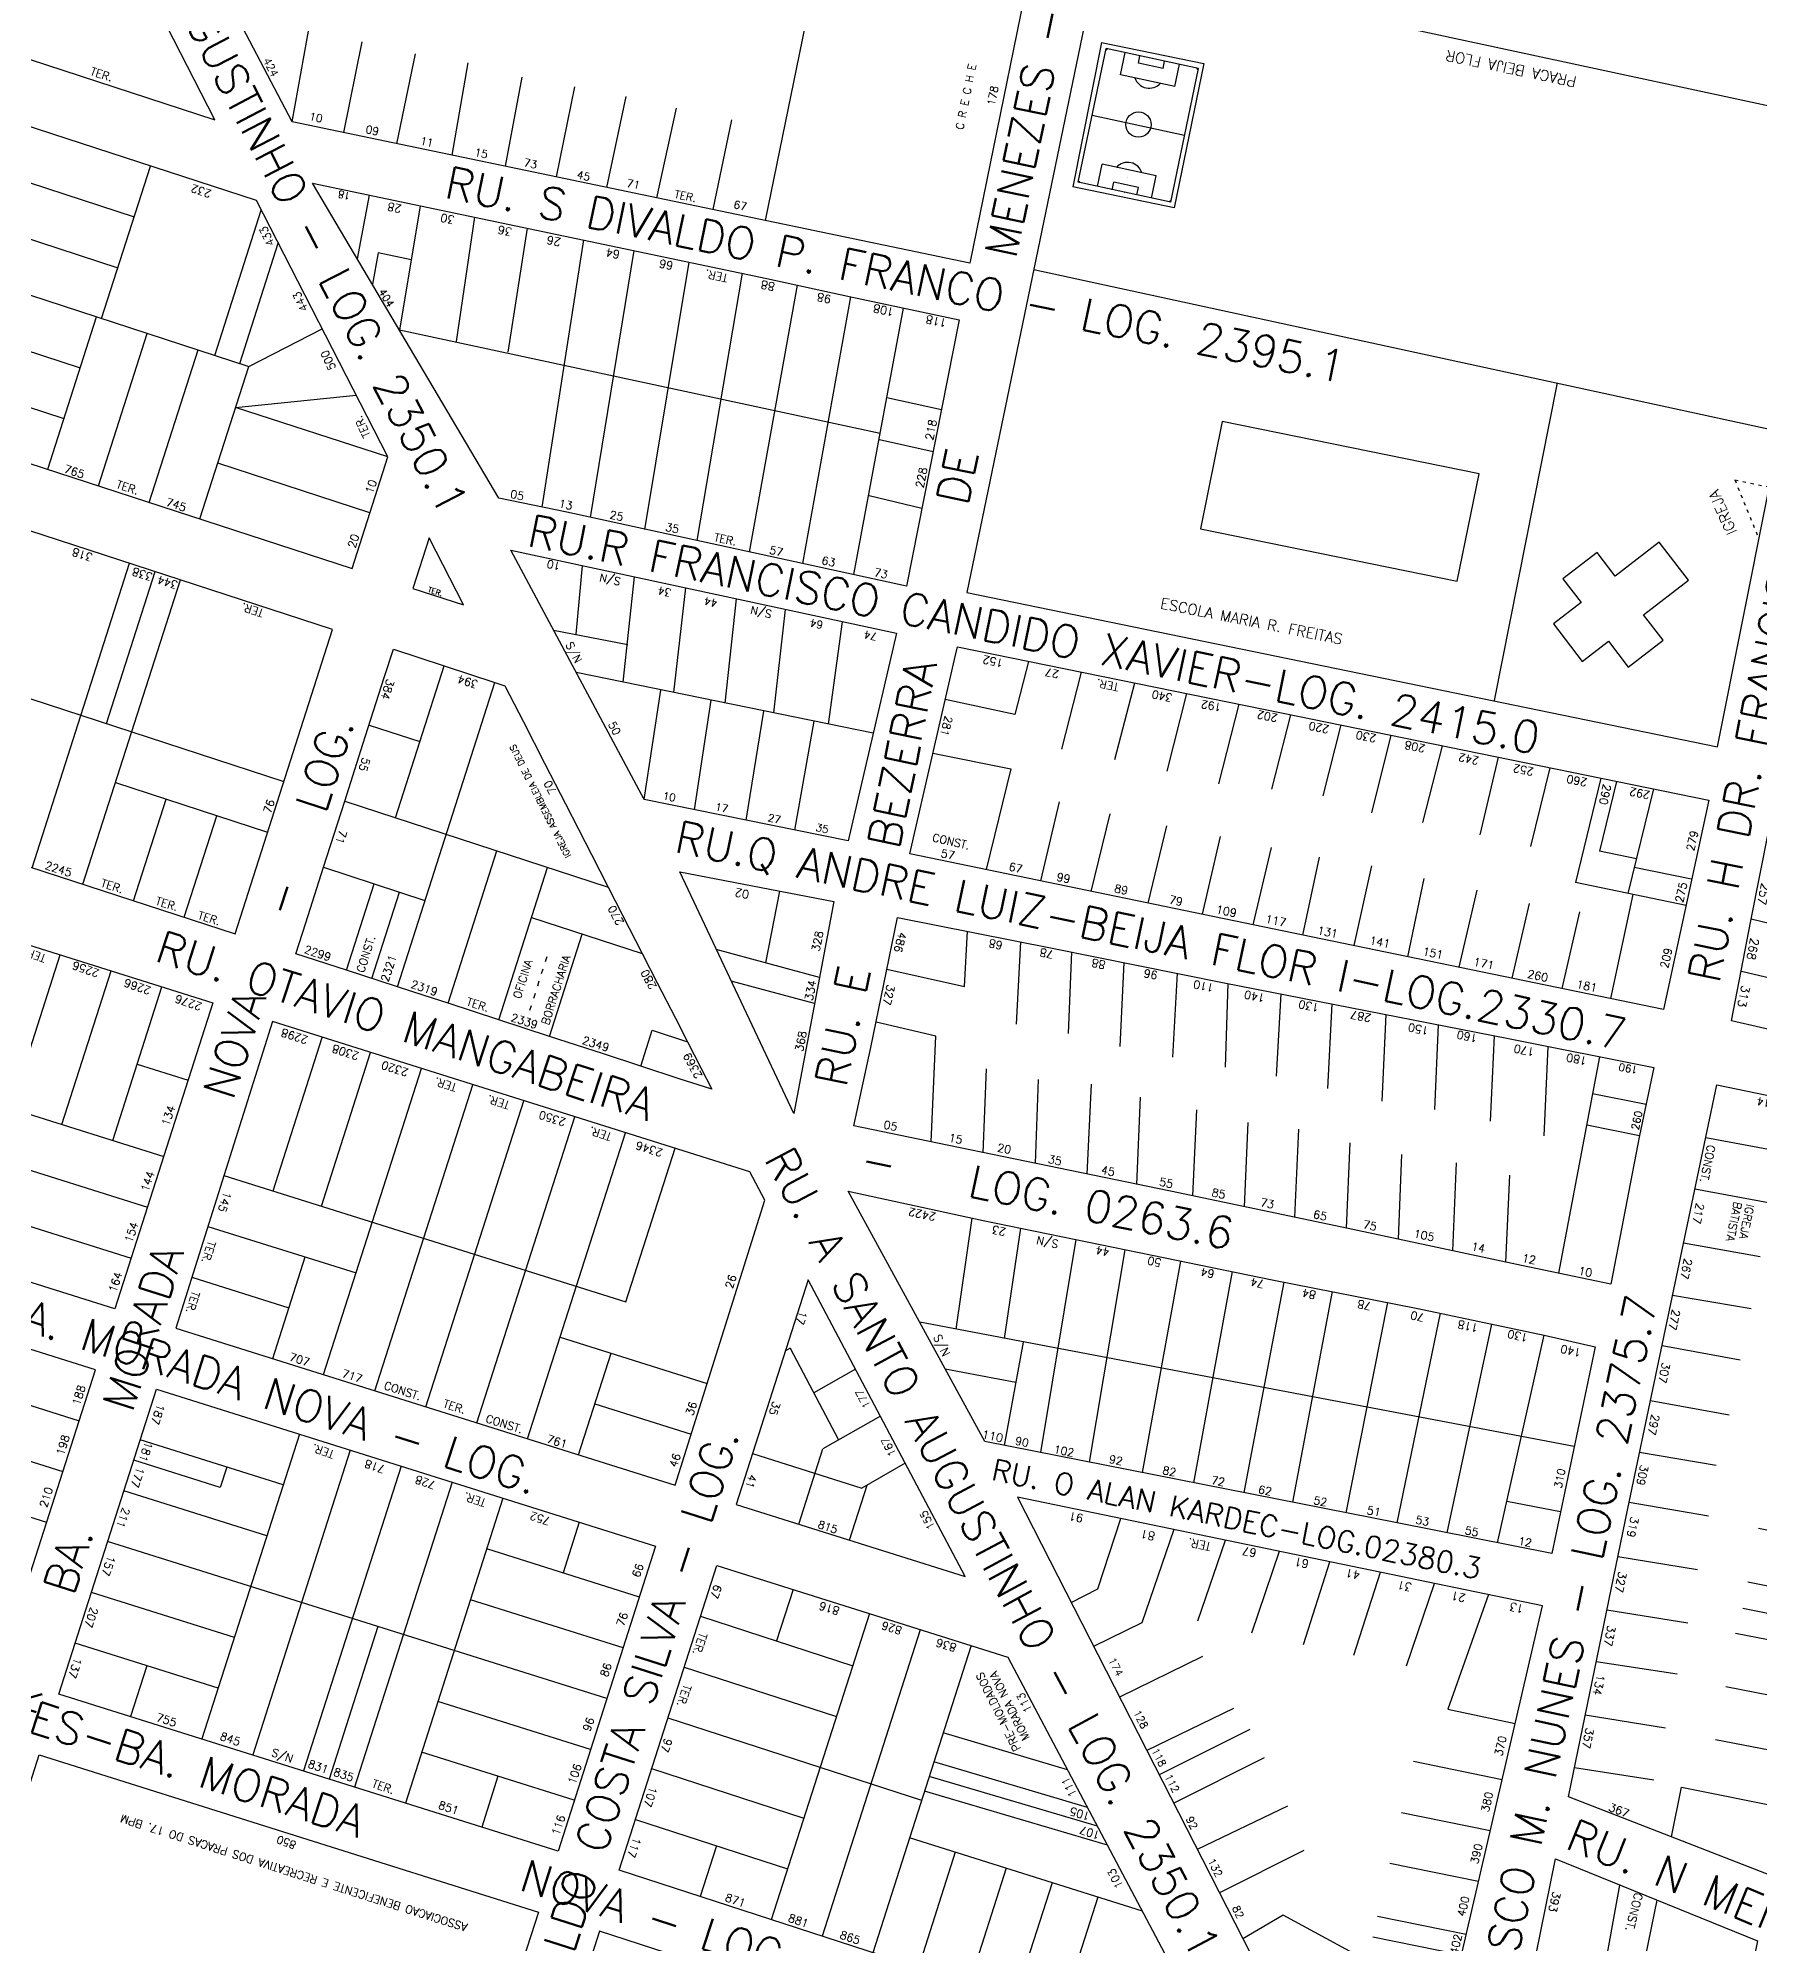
# Model space of a CAD drawing. Extents: x 714896 to 749292, y 8417558 to 8447149.
# Drawn here: x 741882.1 to 742204.8, y 8425689.6 to 8426046.8 of the extents above; entities that cross this region are included whole.
import ezdxf

# ---------------------------------------------------------------- set-up
doc = ezdxf.new("R2010")
doc.units = 0
doc.header["$MEASUREMENT"] = 0
doc.linetypes.add('ACAD_ISO03W100', pattern=[30, 12, -18])
for name, color, linetype in [('LOTE', 7, 'CONTINUOUS'), ('NUM-PORTA', 7, 'CONTINUOUS'), ('QUADRA', 6, 'CONTINUOUS'), ('TEXTO', 7, 'CONTINUOUS'), ('TEXTODERUA', 3, 'CONTINUOUS')]:
    doc.layers.add(name, color=color, linetype=linetype)
doc.styles.add('ROMANS', font='ROMANS.SHX', dxfattribs={"height": 1.5})

msp = doc.modelspace()

# ---------------------------------------------------------------- hatches: boundary and pattern name
at = {"layer": 'LOTE', "linetype": 'CONTINUOUS'}
for points in [[(742090.26, 8426040.1, 1), (742090.25, 8426040.18, 1)], [(742086.28, 8426020.63, 1), (742086.27, 8426020.72, 1)]]:
    msp.add_hatch(color=7, dxfattribs=at).paths.add_polyline_path(points)

# ---------------------------------------------------------------- linework, layer by layer
at = {"layer": 'LOTE', "color": 7}
for p, q in [((742030.36, 8426071.23, 531.83), (742018.36, 8426012.57, 530.42)), ((741929.7, 8426031.08, 531.09), (741933.64, 8426052.95, 531.59)), ((741942.77, 8426046.04, 531.28), (741939.31, 8426029.06, 530.42)), ((741952.76, 8426043.8, 531.22), (741949.28, 8426026.98, 530.42)), ((741962.66, 8426042.15, 531.2), (741959.64, 8426024.82, 530.42)), ((741972.75, 8426039.47, 531.17), (741969.62, 8426022.74, 530.42)), ((741982.61, 8426037.62, 531.17), (741979.22, 8426020.74, 530.42)), ((741992.28, 8426035.8, 531.18), (741988.62, 8426018.78, 530.42)), ((742001.67, 8426033.64, 531.19), (741998.02, 8426016.82, 530.42)), ((742012.06, 8426031.47, 531.22), (742008.58, 8426014.62, 530.42)), ((741944.12, 8426017.34, 532.31), (741941.91, 8426005.42, 532.31)), ((741953.69, 8426015.34, 532.31), (741949.84, 8425992.02, 532.31)), ((741963.91, 8426013.21, 532.31), (741960.48, 8425989.91, 532.49)), ((741973.79, 8426011.14, 532.31), (741970.16, 8425987.89, 532.58)), ((741976.56, 8425958.85, 532.91), (741984.36, 8426008.93, 532.31)), ((741945.84, 8426006.53, 532.31), (741944.75, 8426000.63, 532.31)), ((741952.01, 8426005.2, 532.37), (741945.84, 8426006.53, 532.31)), ((741985.66, 8425956.91, 532.91), (741993.8, 8426006.95, 532.31)), ((741995.85, 8425954.7, 532.91), (742004.13, 8426004.79, 532.31)), ((742005.61, 8425952.59, 532.91), (742014.12, 8426002.7, 532.32)), ((742015.47, 8425950.45, 532.91), (742024.45, 8426000.46, 532.32)), ((742025.45, 8425948.29, 532.91), (742034.41, 8425998.25, 532.31)), ((742034.98, 8425946.22, 532.91), (742044.28, 8425996.14, 532.31)), ((742039.91, 8425972.66, 533.24), (741949.84, 8425992.02, 532.31)), ((742041.17, 8425979.44, 533.23), (742051.41, 8425977.13, 533.9)), ((742166.86, 8425982.13, 533.47), (742155, 8425922.63, 535.52)), ((742039.83, 8425971.54, 533.25), (742049.85, 8425969.29, 533.9)), ((742037.87, 8425961.04, 533.26), (742047.74, 8425958.65, 533.9)), ((741982.93, 8425935.05, 534.58), (741984.13, 8425947.88, 534.48)), ((741991.78, 8425926.03, 534.6), (741993.91, 8425945.78, 534.48)), ((742001.24, 8425924.09, 534.65), (742003.51, 8425943.71, 534.48)), ((742010.85, 8425922.14, 534.71), (742013.02, 8425941.66, 534.48)), ((742019.99, 8425920.28, 534.77), (742022.19, 8425939.69, 534.48)), ((741992.66, 8425933.04, 534.6), (741978.72, 8425935.76, 534.51)), ((742030.24, 8425918.2, 534.92), (742032.9, 8425937.38, 534.48)), ((742038.64, 8425916.49, 535.32), (741982.95, 8425927.86, 534.51)), ((741995.68, 8425904.07), (741998.8, 8425924.58, 0.01)), ((742005.13, 8425902.16, 534.68), (742008.24, 8425922.67, 534.69)), ((742014.81, 8425900.19, 534.68), (742018.14, 8425920.65, 534.76)), ((742023.93, 8425898.34, 534.68), (742027.58, 8425918.74, 534.87)), ((742018.51, 8425873.47, 535.29), (742021.13, 8425886.9, 535.09)), ((742055.77, 8425869.02, 537.08), (742056.32, 8425879.38, 537.39)), ((742203.22, 8425881.73, 536.41), (742218.25, 8425878.06, 533.76)), ((742028.55, 8425870.73, 535.36), (742009.22, 8425875.95, 535.36)), ((742066.22, 8425877.41, 537.39), (742065.41, 8425861.99, 537.18)), ((742075.82, 8425875.49, 537.39), (742075.15, 8425860.22, 537.25)), ((742041.18, 8425872.24, 536.3), (742055.77, 8425869.02, 537.08)), ((742085.59, 8425873.52, 537.39), (742084.89, 8425857.77, 537.3)), ((742095.61, 8425871.5, 537.39), (742094.72, 8425855.79, 537.34)), ((742201.37, 8425871.92, 536.42), (742220.08, 8425867.44, 533.06)), ((742027.62, 8425865.82, 535.36), (742012.02, 8425870.03, 535.36)), ((742105.13, 8425869.59, 537.39), (742104.58, 8425853.9, 537.38)), ((742115.06, 8425867.63, 537.39), (742114.18, 8425852.21, 537.41)), ((742124.6, 8425865.76, 537.39), (742123.78, 8425849.88, 537.45)), ((742050.37, 8425859.69, 536.95), (742039.16, 8425862.34, 536.3)), ((742134.73, 8425863.77, 537.39), (742133.99, 8425847.53, 537.49)), ((742144.52, 8425861.85, 537.39), (742143.85, 8425845.98, 537.53)), ((742049.49, 8425839.89, 537.4), (742050.37, 8425859.69, 536.95)), ((742155.04, 8425859.78, 537.39), (742154.31, 8425843.78, 537.61)), ((742165.07, 8425857.78, 537.39), (742164.34, 8425841.02, 537.74)), ((742059.27, 8425837.87, 537.4), (742059.86, 8425853.58, 537.14)), ((742174.78, 8425855.84, 537.39), (742167.11, 8425815.28, 537.4)), ((742069.03, 8425835.86, 537.4), (742069.61, 8425851.56, 537.23)), ((742078.76, 8425833.85, 537.4), (742079.54, 8425850.72, 537.28)), ((742088.05, 8425831.94, 537.4), (742088.71, 8425848.28, 537.33)), ((742173.48, 8425848.96, 534.38), (742183.52, 8425846.96)), ((742098.57, 8425829.76, 537.4), (742099.28, 8425845.9, 537.37)), ((742108.2, 8425827.73, 537.4), (742108.89, 8425843.52, 537.4)), ((742172.37, 8425843.07, 528.85), (742182.3, 8425841.08)), ((742117.64, 8425825.76, 537.4), (742118.41, 8425842.27, 537.43)), ((742127.98, 8425839.7, 537.47), (742127.27, 8425823.73, 537.4)), ((742194.69, 8425840.74, 541.24), (742213.68, 8425837.18, 538.26)), ((742137.12, 8425821.64, 537.4), (742137.73, 8425837.53, 537.51)), ((742147.31, 8425819.47, 537.4), (742147.96, 8425836, 537.58)), ((742157.24, 8425817.36, 537.4), (742157.94, 8425833.64, 537.67)), ((742192.66, 8425831.07, 541.24), (742207.45, 8425828.38, 538.93)), ((742054.15, 8425804.8, 539.6), (742057.18, 8425825.61, 538.71)), ((742063.24, 8425803.06, 539.27), (742066.31, 8425823.71, 538.7)), ((742070.06, 8425781.66, 538.47), (742076.67, 8425821.58, 538.7)), ((742079.2, 8425779.86, 538.47), (742085.86, 8425819.69, 538.7)), ((742190.53, 8425820.96, 541.24), (742204.9, 8425818.4, 539.18)), ((742089.11, 8425777.91, 538.47), (742096.31, 8425817.55, 538.69)), ((742098.72, 8425776.02, 538.47), (742105.98, 8425815.59, 538.69)), ((742108.17, 8425774.16, 538.47), (742115.69, 8425813.62, 538.69)), ((742117.3, 8425772.36, 538.47), (742124.71, 8425811.83, 538.69)), ((742188.48, 8425811.18, 541.24), (742203.19, 8425808.7, 539.29)), ((742127.28, 8425770.39, 538.47), (742135.09, 8425809.77, 538.7)), ((742136.87, 8425768.5, 538.47), (742144.94, 8425807.77, 538.7)), ((742170.04, 8425782.83, 539.49), (742047.34, 8425806.09, 540.11)), ((742146.2, 8425766.65, 538.47), (742154.61, 8425805.73, 538.7)), ((742155.66, 8425764.76, 538.47), (742164.39, 8425803.66, 538.47)), ((742063.24, 8425783, 538.47), (742066.78, 8425802.39, 539.2)), ((742186.5, 8425801.73, 541.24), (742201.16, 8425799.06, 539.38)), ((742065.39, 8425794.8, 540.04), (742052.14, 8425797.32, 540.11)), ((742184.33, 8425791.44, 541.23), (742199.1, 8425788.76, 539.45)), ((742182.3, 8425781.77, 541.23), (742196.67, 8425779.3, 539.55)), ((742167.46, 8425770.57), (742157.39, 8425772.48, 0.05)), ((742180.33, 8425772.37, 541.23), (742195.19, 8425769.83, 539.57)), ((742080.76, 8425756.14, 542.09), (742085.04, 8425769.3, 538.51)), ((742094.96, 8425767.26, 538.51), (742088.96, 8425749.77, 541.96)), ((742099.47, 8425750.14, 541.33), (742104.64, 8425765.25, 538.51)), ((742219.7, 8425764.43, 536.87), (742204.58, 8425767.47, 538.74)), ((742109.62, 8425747.86, 541.21), (742114.78, 8425763.16, 538.51)), ((742119.27, 8425745.67, 541.26), (742124.25, 8425761.21, 538.51)), ((742178.23, 8425762.2, 541.23), (742193.12, 8425759.78, 539.63)), ((742128.73, 8425743.73, 541.43), (742133.71, 8425759.25, 538.51)), ((742138.59, 8425741.7, 541.83), (742143.85, 8425757.16, 538.51)), ((742217.67, 8425754.35, 536.87), (742202.6, 8425757.37, 538.81)), ((742075.73, 8425753.59, 543.12), (742080.76, 8425756.14, 542.09)), ((742153.99, 8425755.06, 538.52), (742146.35, 8425733.56, 543.08)), ((742176.17, 8425752.19, 541.24), (742191.35, 8425749.74, 539.68)), ((742216.68, 8425749.43, 536.87), (742201.64, 8425752.43, 538.85)), ((742088.96, 8425749.77, 541.96), (742079.94, 8425745.35, 543.12)), ((742215.74, 8425744.71, 536.87), (742200.29, 8425747.78, 538.93)), ((742100.36, 8425743.44, 541.86), (742084.8, 8425735.81, 543.12)), ((742174.17, 8425742.52, 541.24), (742189.35, 8425740.19, 539.78)), ((742213.74, 8425734.75, 536.87), (742198.45, 8425737.75, 539.05)), ((742106.19, 8425733.7, 542.26), (742089.89, 8425725.85, 543.12)), ((742146.35, 8425733.56, 543.08), (742158.95, 8425730.92, 545.65)), ((742172.11, 8425732.51, 541.24), (742187.13, 8425730.1, 539.95)), ((742109.2, 8425729.77, 542.57), (742092.23, 8425721.27, 543.12)), ((742211.76, 8425724.89, 536.87), (742196.52, 8425727.85, 539.26)), ((742111.93, 8425724.43, 542.57), (742094.96, 8425715.93, 543.12)), ((742139.89, 8425723.81, 543.31), (742156.51, 8425720.41, 545.65)), ((742170.07, 8425722.62, 541.25), (742184.99, 8425720.31, 540.27)), ((742188.28, 8425709.64, 541.07), (742190.16, 8425718.95, 539.99)), ((742190.16, 8425718.95, 539.99), (742209.78, 8425715.03, 536.87)), ((742116.27, 8425715.42, 542.84), (742099.37, 8425707.29, 543.12)), ((742137.67, 8425714.24, 543.31), (742154.29, 8425710.84, 545.65)), ((742119.38, 8425707.11, 543.06), (742103.52, 8425699.16, 543.12)), ((742135.47, 8425704.74, 543.31), (742152.09, 8425701.34, 545.65)), ((742175.37, 8425683.06, 544.69), (742178.59, 8425700.62, 541.83)), ((742185.54, 8425697.81, 541.84), (742167.4, 8425610.13, 545.86)), ((742115.46, 8425694.99, 543.16), (742107.92, 8425690.53, 543.12)), ((742135.27, 8425684.21, 544.07), (742115.46, 8425694.99, 543.16)), ((742133.17, 8425694.81, 543.31), (742149.79, 8425691.41, 545.65)), ((742132.29, 8425690.91, 543.31), (742148.91, 8425687.51, 545.65))]:
    msp.add_line(p, q, dxfattribs=at)
at = {"layer": 'LOTE', "color": 7, "linetype": 'CONTINUOUS'}
for p, q in [((742081.45, 8426045.92), (742076.03, 8426018.88)), ((742077.08, 8426019.74), (742082.29, 8426044.84)), ((742081.45, 8426045.92), (742100.59, 8426041.99)), ((742082, 8426043.46), (742081.99, 8426043.46)), ((742099.6, 8426041.1), (742082.29, 8426044.84)), ((742085, 8426039.91), (742085.86, 8426044.07)), ((742088.34, 8426042.09), (742088.63, 8426043.45)), ((742095.16, 8426037.72), (742085, 8426039.91)), ((742092.97, 8426041.09), (742088.34, 8426042.09)), ((742092.97, 8426041.09), (742093.26, 8426042.47)), ((742094.39, 8426016), (742099.6, 8426041.1)), ((742100.59, 8426041.99), (742095.07, 8426014.94)), ((742095.16, 8426037.72), (742096.02, 8426041.87)), ((742096.99, 8426028.53), (742079.68, 8426032.27)), ((742088.34, 8426030.4), (742088.34, 8426030.4)), ((742080.66, 8426018.97), (742081.52, 8426023.12)), ((742091.68, 8426020.93), (742081.52, 8426023.12)), ((742095.07, 8426014.94), (742076.03, 8426018.88)), ((742094.39, 8426016), (742077.08, 8426019.74)), ((742083.42, 8426018.35), (742083.71, 8426019.75)), ((742088.34, 8426018.75), (742083.71, 8426019.75)), ((742088.06, 8426017.39), (742088.34, 8426018.75)), ((742090.82, 8426016.77), (742091.68, 8426020.93))]:
    msp.add_line(p, q, dxfattribs=at)
at = {"layer": 'LOTE', "color": 7, "linetype": 'ACAD_ISO03W100', "ltscale": 0.05}
msp.add_line((742200.16, 8425963.95), (742204.67, 8425952.88), dxfattribs=at)
at = {"layer": 'LOTE', "linetype": 'ACAD_ISO03W100', "ltscale": 0.05}
msp.add_line((742200.16, 8425963.95), (742206.62, 8425962.65), dxfattribs=at)
at = {"layer": 'LOTE', "color": 7, "linetype": 'CONTINUOUS', "flags": 128}
for points in [[(741870.62, 8426022.87), (741900.09, 8426013.26)], [(741893.99, 8425994.22), (741903.14, 8426022.79)], [(741915.19, 8425987.31), (741923.91, 8426014.54)], [(741867.57, 8426013.35), (741897.04, 8426003.74)], [(741919.89, 8425985.78), (741927.1, 8426008.31)], [(741864.52, 8426003.82), (741921.56, 8425985.23)], [(741861.47, 8425994.3), (741889.99, 8425985)], [(741883.89, 8425965.96), (741893.04, 8425994.53)], [(741893.4, 8425962.86), (741902.55, 8425991.43)], [(741921.56, 8425985.23), (741935.31, 8425992.29)], [(741902.9, 8425959.76), (741912.06, 8425988.33)], [(741858.42, 8425984.78), (741886.94, 8425975.48)], [(741912.41, 8425956.66), (741921.56, 8425985.23)], [(741919.11, 8425977.56), (741941.7, 8425979.83)], [(741947.63, 8425968.26), (741919.11, 8425977.56)], [(741944.27, 8425957.79), (741915.75, 8425967.08)], [(741880.97, 8425891.28), (741899.24, 8425948.33)], [(741894.88, 8425918.3), (741904, 8425946.78)], [(741890.48, 8425888.18), (741908.75, 8425945.23)], [(741842.58, 8425935.35), (741928.15, 8425907.46)], [(741949.07, 8425900.64), (741958.19, 8425929.12)], [(741949.43, 8425868.97), (741967.7, 8425926.02)], [(741944.14, 8425918.02), (741953.65, 8425914.92)], [(741896.58, 8425907.23), (741925.1, 8425897.93)], [(741899.99, 8425885.08), (741906.09, 8425904.13)], [(741939.56, 8425903.74), (741988.96, 8425887.64)], [(741909.49, 8425881.99), (741915.59, 8425901.03)], [(741958.93, 8425865.87), (741968.08, 8425894.44)], [(741935.6, 8425891.36), (741954.61, 8425885.16)], [(741968.44, 8425862.77), (741977.59, 8425891.34)], [(741939.92, 8425872.07), (741945.1, 8425888.26)], [(741944.67, 8425870.52), (741949.86, 8425886.71)], [(741974.58, 8425881.95), (741995.34, 8425875.18)], [(741977.95, 8425859.67), (741984.09, 8425878.85)], [(741867.87, 8425817.59), (741886.24, 8425874.94)], [(741886.56, 8425843.16), (741895.78, 8425871.94)], [(741896.1, 8425840.16), (741905.31, 8425868.94)], [(741819.78, 8425864.17), (741905.64, 8425837.16)], [(741995.06, 8425854.09), (741997.21, 8425860.81)], [(741997.21, 8425860.81), (742003.81, 8425858.66)], [(741926.15, 8425830.71), (741935.36, 8425859.49)], [(741900.67, 8425854.45), (741910.21, 8425851.45)], [(741935.21, 8425827.86), (741944.42, 8425856.63)], [(741935.59, 8425796.29), (741953.96, 8425853.63)], [(741945.23, 8425793.26), (741963.6, 8425850.6)], [(741954.77, 8425790.26), (741973.14, 8425847.6)], [(741964.31, 8425787.26), (741982.68, 8425844.6)], [(741973.85, 8425784.25), (741992.22, 8425841.6)], [(741873.97, 8425836.64), (741902.59, 8425827.64)], [(741992.26, 8425809.91), (742001.48, 8425838.69)], [(741916.93, 8425833.61), (741992.26, 8425809.91)], [(741870.92, 8425827.12), (741899.53, 8425818.12)], [(741913.93, 8425824.07), (741941.7, 8425815.33)], [(741926.06, 8425799.29), (741932.16, 8425818.34)], [(741910.93, 8425814.53), (741929.11, 8425808.81)], [(741979.95, 8425803.3), (742007.51, 8425794.63)], [(741983.39, 8425781.25), (741989.49, 8425800.3)], [(742023.06, 8425801.22), (742022.17, 8425800.72)], [(742023.06, 8425801.22), (742032.15, 8425784.04)], [(741861.15, 8425796.65), (741889.77, 8425787.64)], [(742035.29, 8425797.33), (742027.49, 8425792.85)], [(741986.44, 8425790.78), (742004.51, 8425785.09)], [(741826.41, 8425786.61), (741883.65, 8425768.6)], [(741858.09, 8425787.13), (741886.71, 8425778.12)], [(742039.97, 8425788.5), (742029.17, 8425782.34)], [(741928.03, 8425775.61), (741901.22, 8425784.04)], [(741931.08, 8425785.13), (741912.77, 8425727.99)], [(741940.61, 8425782.13), (741922.31, 8425724.99)], [(742024.66, 8425768.27), (742029.17, 8425782.34)], [(741916.22, 8425775.13), (741900, 8425780.23)], [(741917.44, 8425778.94), (741916.22, 8425775.13)], [(741950.15, 8425779.13), (741931.85, 8425721.99)], [(742016.01, 8425781.47), (742036.52, 8425775.02)], [(742044.65, 8425779.66), (742036.52, 8425775.02)], [(741959.69, 8425776.13), (741941.39, 8425718.99)], [(742034.2, 8425765.27), (742037.51, 8425775.59)], [(741924.97, 8425766.08), (741898.17, 8425774.52)], [(741969.23, 8425773.13), (741950.93, 8425715.99)], [(741983.54, 8425768.62), (741980.49, 8425759.1)], [(741988.7, 8425735.55), (741895.12, 8425764.99)], [(741994.8, 8425754.6), (741966.18, 8425763.6)], [(741918.87, 8425747.04), (741892.07, 8425755.47)], [(741991.75, 8425745.08), (741963.13, 8425754.08)], [(742023.61, 8425756.02), (742020.51, 8425746.36)], [(742006.25, 8425751), (742034.78, 8425741.72)], [(742037.91, 8425751.52), (742019.52, 8425694.11)], [(741945.77, 8425749.06), (741936.62, 8425720.49)], [(742047.42, 8425748.43), (742029.03, 8425691.02)], [(741915.82, 8425737.51), (741889.02, 8425745.95)], [(742056.93, 8425745.34), (742038.54, 8425687.93)], [(741902.47, 8425741.71), (741899.42, 8425732.19)], [(742003.2, 8425741.48), (742031.73, 8425732.2)], [(741985.65, 8425726.03), (741957.03, 8425735.03)], [(742000.14, 8425731.95), (742047.7, 8425716.5)], [(742075.05, 8425722.23), (742051.74, 8425729.13)], [(741982.6, 8425716.51), (741953.98, 8425725.51)], [(741997.09, 8425722.43), (742025.63, 8425713.15)], [(742078.8, 8425715.16), (742050, 8425723.68)], [(741968.29, 8425721.01), (741965.24, 8425711.48)], [(742082.54, 8425708.09), (742048.25, 8425718.23)], [(742080.67, 8425711.62), (742049.12, 8425720.96)], [(741994.04, 8425712.9), (742022.57, 8425703.63)], [(742009.26, 8425707.96), (742006.21, 8425698.44)], [(742089.09, 8425695.72), (742045.44, 8425709.45)], [(742054.02, 8425706.75), (742047.1, 8425685.14)], [(742063.56, 8425703.75), (742056.61, 8425682.05)], [(742072.15, 8425701.05), (742065.17, 8425679.27)], [(742080.73, 8425698.34), (742073.73, 8425676.49)]]:
    msp.add_lwpolyline(points, dxfattribs=at)
at = {"layer": 'LOTE', "color": 7}
for points in [[(742068.73, 8426003.41), (742208.7, 8425973.06)], [(742067.74, 8425929.94), (742065.15, 8425920), (742052.13, 8425922.81)], [(742077.64, 8425927.93), (742073.92, 8425913.52)], [(742087.59, 8425925.9), (742083.89, 8425911.48)], [(742097.38, 8425923.91), (742093.66, 8425909.37)], [(742107.16, 8425921.93), (742103.38, 8425907.03)], [(742116.83, 8425919.96), (742113.3, 8425905.98)], [(742126.26, 8425918.03), (742122.92, 8425904.75)], [(742135.69, 8425916.1), (742132.06, 8425901.57)], [(742049.83, 8425912.75), (742064.42, 8425909.83), (742059.83, 8425890.92)], [(742145.31, 8425914.14), (742141.62, 8425899.75)], [(742155.8, 8425911.99), (742152.35, 8425897.45)], [(742165.46, 8425910.02), (742161.87, 8425895.28)], [(742175.01, 8425908.07), (742170.28, 8425888.5)], [(742177.95, 8425907.46), (742174.79, 8425894.39)], [(742070.02, 8425888.81), (742073.54, 8425903.6)], [(742184.91, 8425906.04), (742180.1, 8425886.48)], [(742079.51, 8425886.85), (742083.06, 8425901.4)], [(742090.17, 8425884.65), (742093.67, 8425899.11)], [(742100.37, 8425882.55), (742103.76, 8425897.16)], [(742109.85, 8425880.59), (742113.31, 8425895.09)], [(742119.19, 8425878.66), (742122.28, 8425893.25)], [(742181.7, 8425892.97), (742174.79, 8425894.39)], [(742128.79, 8425876.68), (742132.07, 8425891.61)], [(742192.04, 8425889.12), (742181.29, 8425891.34)], [(742138.87, 8425874.6), (742141.92, 8425889.23)], [(742148.47, 8425872.62), (742151.84, 8425887.09)], [(742190.99, 8425884.23), (742170.28, 8425888.5)], [(742176.92, 8425866.75), (742181.1, 8425886.27)], [(742158.43, 8425870.56), (742161.67, 8425884.6)], [(742167.79, 8425868.63), (742171.11, 8425883.04)]]:
    msp.add_lwpolyline(points, dxfattribs=at)
for points in [[(742099.97, 8425954.82), (742148.11, 8425944.99), (742152.22, 8425965.11), (742104.07, 8425974.93)], [(742185.98, 8425952.29), (742177.73, 8425945.94), (742174.31, 8425950.38), (742167.9, 8425945.44), (742171.32, 8425940.99), (742166.13, 8425936.99), (742171.54, 8425929.95), (742176.45, 8425933.73), (742180.17, 8425928.89), (742186.69, 8425933.91), (742183.04, 8425938.66), (742191.47, 8425945.15)]]:
    msp.add_lwpolyline(points, close=True, dxfattribs=at)
at = {"layer": 'LOTE', "color": 7, "linetype": 'ACAD_ISO03W100', "ltscale": 0.08, "flags": 128}
msp.add_lwpolyline([(741974.29, 8425864.57), (741977.77, 8425875.51)], dxfattribs=at)
at = {"layer": 'LOTE', "color": 7, "linetype": 'CONTINUOUS'}
msp.add_circle((742088.35, 8426030.56), 2.37, dxfattribs=at)
for centre, radius, start, end in [((742082.29, 8426044.84), 0.257, 258.2867, 347.7956), ((742090.37, 8426040.2), 2.83, 77.303, 78.2882), ((742090.37, 8426040.2), 2.83, 197.798, 317.7931), ((742099.58, 8426041.13), 0.258, 175.6981, 264.9076), ((742086.31, 8426020.64), 2.83, 17.798, 137.7931), ((742077.11, 8426019.7), 0.257, 345.7037, 76.1948), ((742086.31, 8426020.64), 2.83, 257.303, 258.2882), ((742094.39, 8426016), 0.258, 78.5861, 167.7956)]:
    msp.add_arc(centre, radius, start, end, dxfattribs=at)
at = {"layer": 'QUADRA', "color": 6}
for points in [[(742056.73, 8426004.57), (741929.7, 8426031.08), (741894.09, 8426098.99), (742068.75, 8426063.42), (742056.73, 8426004.57)], [(742080.66, 8426061.12), (742056.21, 8425942.84), (742196.88, 8425913.91), (742220.29, 8426031.06)], [(742210.36, 8425860.11), (742199.5, 8425862.61), (742203.14, 8425881.33), (742208.28, 8425907.12), (742213.24, 8425931.99), (742218.63, 8425958.63), (742223.21, 8425981.82), (742231.05, 8426020.65), (742232.85, 8426029.76), (742244.21, 8426027.17), (742263.2, 8426023.29), (742273.63, 8426021.17), (742269.55, 8426002.3), (742265.57, 8425984.63), (742263.85, 8425976.51), (742258.29, 8425950.36), (742249.52, 8425909.6), (742243.95, 8425883.17), (742238.03, 8425855.11), (742237.85, 8425854.27), (742227.1, 8425856.66), (742210.36, 8425860.11), (742210.36, 8425860.11)], [(742034.41, 8425998.25), (742054.75, 8425993.96), (742044.85, 8425944.08), (741981.17, 8425957.89), (741968.48, 8425960.53), (741933.55, 8426019.56), (742018.68, 8426001.74), (742034.41, 8425998.25)], [(742033.94, 8425896.31), (741995.68, 8425904.07), (741970.69, 8425950.78), (742043, 8425935.21), (742033.94, 8425896.31)], [(742194.63, 8425901.09), (742186.78, 8425864.71), (742124.67, 8425877.53), (742045.5, 8425893.87), (742054.04, 8425931.12), (742054.43, 8425932.65), (742115.14, 8425920.3), (742195.28, 8425903.92), (742194.63, 8425901.09)], [(742031.24, 8425884.97), (742023.72, 8425845.21), (742002.37, 8425890.48), (742031.24, 8425884.97)], [(742040.61, 8425869.47), (742043.18, 8425881.98), (742072.16, 8425876.23), (742104.39, 8425869.73), (742157.72, 8425859.25), (742184.94, 8425853.81), (742182.3, 8425841.08), (742176.91, 8425813.22), (742160.18, 8425816.73), (742127.66, 8425823.65), (742094.33, 8425830.64), (742050.68, 8425839.64), (742034.99, 8425842.89), (742038.19, 8425857.59), (742040.61, 8425869.47)], [(742207.22, 8425702.27), (742168.94, 8425717.15), (742180.09, 8425771.19), (742196.75, 8425850.56), (742235.42, 8425842.61), (742223.56, 8425783.69), (742207.22, 8425702.27)], [(742136.87, 8425768.5), (742059.55, 8425783.74), (742033.93, 8425830.66), (742059.26, 8425825.16), (742090.94, 8425818.65), (742113.44, 8425814.07), (742140.75, 8425808.65), (742164.39, 8425803.66), (742173.95, 8425801.48), (742165.82, 8425762.74), (742136.87, 8425768.5)], [(742065.65, 8425773.34), (742136.58, 8425634.41), (742164.09, 8425752.97), (742065.65, 8425773.34)], [(742166.51, 8425705.53), (742204.39, 8425690.19), (742182.14, 8425581.28), (742162.45, 8425585.35), (742147.38, 8425611.27), (742166.51, 8425705.53)]]:
    msp.add_lwpolyline(points, close=True, dxfattribs=at)
at = {"layer": 'QUADRA', "color": 6, "linetype": 'CONTINUOUS'}
for points in [[(741889.47, 8426081.72), (741877.33, 8426043.82), (741915.23, 8426031.47), (741889.47, 8426081.72)], [(741873.67, 8426032.39), (741855.37, 8425975.25), (741940.93, 8425947.36), (741947.63, 8425968.26), (741923, 8426016.31), (741873.67, 8426032.39)], [(741851.71, 8425963.82), (741833.43, 8425906.78), (741919, 8425878.89), (741937.27, 8425935.93), (741851.71, 8425963.82)], [(741955.38, 8425953.13), (741952.34, 8425943.64), (741961.83, 8425940.55), (741955.38, 8425953.13)], [(741949.43, 8425868.97), (741939.92, 8425872.07), (741930.41, 8425875.17), (741932.26, 8425880.93), (741935.6, 8425891.36), (741939.56, 8425903.74), (741942.98, 8425914.42), (741946.98, 8425926.91), (741948.68, 8425932.22), (741958.19, 8425929.12), (741967.7, 8425926.02), (741969.6, 8425925.4), (741973.07, 8425918.63), (741977.03, 8425910.9), (741980.95, 8425903.25), (741985.83, 8425893.74), (741988.96, 8425887.64), (741991.66, 8425882.36), (741995.34, 8425875.18), (741998.13, 8425869.73), (742001.55, 8425863.07), (742003.81, 8425858.66), (742006.32, 8425853.77), (742008.37, 8425849.76), (742002.27, 8425851.74), (741995.06, 8425854.09), (741988.06, 8425856.38), (741977.95, 8425859.67), (741968.44, 8425862.77), (741958.93, 8425865.87), (741954.45, 8425867.33), (741949.43, 8425868.97)], [(741829, 8425892.95), (741914.85, 8425865.94), (741896.48, 8425808.59), (741810.63, 8425835.6), (741829, 8425892.95)], [(741907.93, 8425804.99), (742001.51, 8425775.55), (742018.32, 8425828.97), (742015.48, 8425834.26), (741926, 8425862.43), (741907.93, 8425804.99)], [(741892.82, 8425797.16), (741807.03, 8425824.15), (741788.67, 8425767.03), (741874.47, 8425740.04), (741892.82, 8425797.16)], [(742026.44, 8425814.05), (742012.96, 8425771.95), (742055.88, 8425758.45), (742026.44, 8425814.05)], [(741997.85, 8425764.12), (741979.55, 8425706.98), (741885.97, 8425736.42), (741904.27, 8425793.56), (741997.85, 8425764.12)], [(742009.3, 8425760.52), (742063.87, 8425743.35), (742104.57, 8425666.46), (741990.99, 8425703.38), (742009.3, 8425760.52)], [(741870.11, 8425686.9), (741882.31, 8425724.99), (741975.89, 8425695.55), (741962.96, 8425655.59), (741870.11, 8425686.9)], [(741974.52, 8425651.96), (742129.19, 8425597.14), (742133.75, 8425611.44), (742112.64, 8425651.22), (741987.33, 8425691.95), (741974.52, 8425651.96)]]:
    msp.add_lwpolyline(points, close=True, dxfattribs=at)

# ---------------------------------------------------------------- texts
at = {"layer": 'NUM-PORTA', "color": 7, "style": 'ROMANS'}
for s, height, rotation, p in [('424', 1.435, 297.5396, (741924.23, 8426042.61)), ('178', 1.433, 78.5506, (742061.38, 8426034.03)), ('10', 1.45, 348.5672, (741932.82, 8426031.44)), ('09', 1.454, 348.2982, (741943.38, 8426029.01)), ('11', 1.455, 348.265, (741953.59, 8426026.87)), ('15', 1.455, 348.2509, (741963.79, 8426024.73)), ('73', 1.455, 348.2435, (741973.02, 8426022.79)), ('45', 1.455, 348.2337, (741982.98, 8426020.49)), ('18', 1.324, 168.2322, (741940.71, 8426017.77)), ('71', 1.455, 348.237, (741992.29, 8426018.95)), ('28', 1.528, 168.2089, (741950.31, 8426015.46)), ('67', 1.455, 348.2285, (742012.35, 8426014.94)), ('433', 1.5, 115.0046, (741926.47, 8426008.18)), ('30', 1.528, 168.1718, (741960.27, 8426013.38)), ('36', 1.528, 168.1521, (741971.02, 8426011.12)), ('26', 1.528, 168.1417, (741980.18, 8426009.2)), ('64', 1.528, 168.1358, (741991.26, 8426006.88)), ('66', 1.528, 168.1317, (742001.26, 8426004.79)), ('88', 1.528, 168.1261, (742020.31, 8426000.85)), ('443', 1.5, 115.0046, (741932.75, 8425995.94)), ('404', 1.4, 300.8121, (741945.85, 8425999.27)), ('98', 1.528, 168.1261, (742030.83, 8425998.51)), ('108', 1.528, 168.1302, (742042.65, 8425996.11)), ('118', 1.526, 168.1674, (742052.51, 8425994.05)), ('218', 1.51, 78.7794, (742049.82, 8425971.31)), ('765', 1.5, 341.6691, (741886.82, 8425965.42)), ('228', 1.51, 78.7794, (742048.04, 8425962.35)), ('10', 1.5, 71.6691, (741944.81, 8425961.25)), ('05', 1.501, 348.6582, (741970.49, 8425960.63)), ('745', 1.5, 341.6691, (741905.9, 8425959.2)), ('13', 1.496, 348.0579, (741979.59, 8425958.88)), ('25', 1.495, 347.9578, (741989.11, 8425956.77)), ('20', 1.5, 71.6691, (741941.5, 8425951.07)), ('35', 1.495, 347.9186, (741999.56, 8425954.47)), ('318', 1.5, 162.3432, (741892.44, 8425950.08)), ('57', 1.495, 347.893, (742019.05, 8425950.17)), ('338', 1.5, 162.3432, (741903.69, 8425946.42)), ('10', 1.461, 168.1013, (741980.1, 8425948.46)), ('63', 1.495, 347.9226, (742028.85, 8425948.21)), ('73', 1.496, 347.9607, (742038.66, 8425945.97)), ('344', 1.5, 162.3432, (741908.41, 8425944.89)), ('S/N', 1.46, 167.9997, (741991.42, 8425945.6)), ('34', 1.459, 168.004, (742000.89, 8425943.47)), ('44', 1.458, 167.9975, (742009.55, 8425941.52)), ('S/N', 1.458, 167.9691, (742019.73, 8425939.49)), ('64', 1.457, 167.9913, (742029.36, 8425937.42)), ('74', 1.457, 167.9913, (742039.51, 8425935.24)), ('152', 1.501, 168.3774, (742063.11, 8425930.31)), ('27', 1.501, 168.3774, (742073.58, 8425928.22)), ('384', 1.5, 252.3432, (741947.47, 8425926.78)), ('394', 1.5, 162.3432, (741964.68, 8425926.25)), ('340', 1.501, 168.3774, (742094.82, 8425923.8)), ('192', 1.501, 170.3509, (742104.02, 8425922.06)), ('281', 1.467, 255.8722, (742052.11, 8425919.85)), ('202', 1.501, 168.9516, (742114.55, 8425920.04)), ('220', 1.501, 168.3953, (742124.22, 8425917.88)), ('230', 1.501, 168.4029, (742133.05, 8425916.19)), ('208', 1.501, 168.4014, (742142.2, 8425914.3)), ('55', 1.5, 252.3432, (741942.94, 8425912.07)), ('242', 1.501, 168.3841, (742152.29, 8425912.02)), ('70', 1.5, 118.4057, (741979.33, 8425905.57)), ('252', 1.501, 168.3804, (742162.55, 8425909.95)), ('260', 1.501, 168.371, (742172.57, 8425907.94)), ('76', 1.5, 72.3432, (741925.68, 8425901.34)), ('10', 1.414, 349.3804, (741999.07, 8425904.1)), ('290', 1.501, 258.3441, (742175.5, 8425907.05)), ('292', 1.501, 168.3441, (742184.34, 8425905.56)), ('17', 1.391, 348.7008, (742008.93, 8425902.07)), ('27', 1.389, 348.6516, (742018.79, 8425900.04)), ('71', 1.5, 252.3432, (741938.59, 8425898.49)), ('35', 1.389, 348.6846, (742027.77, 8425898.2)), ('279', 1.491, 77.0259, (742192.47, 8425894.3)), ('57', 1.506, 348.0847, (742051.2, 8425893.31)), ('67', 1.508, 348.2387, (742063.92, 8425890.8)), ('99', 1.509, 348.2752, (742072.89, 8425888.89)), ('02', 1.56, 169.5142, (742015.5, 8425886.97)), ('89', 1.509, 348.2868, (742083.71, 8425886.72)), ('79', 1.509, 348.2957, (742093.96, 8425884.61)), ('275', 1.491, 77.0259, (742190.39, 8425884.64)), ('257', 1.594, 258.5576, (742205.16, 8425888.51)), ('270', 1.5, 118.4057, (741991.95, 8425881.01)), ('109', 1.509, 348.3003, (742102.79, 8425882.79)), ('117', 1.509, 348.2969, (742112.05, 8425881.01)), ('328', 1.5, 78.7956, (742028.54, 8425875.47)), ('486', 1.491, 255.843, (742043.42, 8425879.35)), ('131', 1.51, 348.3048, (742121.76, 8425878.87)), ('2299', 1.5, 341.4556, (741931.83, 8425875.36)), ('68', 1.51, 168.8841, (742063, 8425877.4)), ('78', 1.51, 168.7426, (742072.55, 8425875.7)), ('141', 1.509, 348.2987, (742131.56, 8425876.99)), ('151', 1.509, 348.2968, (742141.5, 8425874.94)), ('209', 1.492, 77.0847, (742187.58, 8425872.31)), ('268', 1.594, 258.5576, (742203.15, 8425878.2)), ('2256', 1.5, 161.1196, (741893.69, 8425872.11)), ('2321', 1.5, 71.4556, (741947.69, 8425869.75)), ('280', 1.5, 118.4057, (741998.11, 8425868.99)), ('88', 1.51, 168.7203, (742082.29, 8425873.75)), ('96', 1.51, 168.7092, (742092.04, 8425871.8)), ('171', 1.509, 348.2921, (742151.05, 8425872.97)), ('260', 1.509, 348.2942, (742161.15, 8425870.68)), ('2266', 1.5, 161.1196, (741903.38, 8425868.86)), ('2319', 1.5, 341.4556, (741951.81, 8425868.85)), ('334', 1.5, 79.0161, (742027.25, 8425866.26)), ('327', 1.487, 257.3368, (742041.24, 8425869.46)), ('110', 1.51, 168.752, (742102.62, 8425869.46)), ('140', 1.51, 168.7511, (742112.15, 8425867.55)), ('181', 1.509, 348.2766, (742170.35, 8425868.78)), ('313', 1.594, 258.5576, (742201.43, 8425869.33)), ('2276', 1.5, 161.1196, (741912.94, 8425865.86)), ('130', 1.511, 168.7092, (742122.33, 8425865.74)), ('287', 1.511, 168.7188, (742132.08, 8425863.79)), ('2298', 1.5, 162.3432, (741932.83, 8425859.62)), ('2339', 1.5, 342.3432, (741970.56, 8425862.6)), ('150', 1.51, 168.7934, (742142.87, 8425861.4)), ('2308', 1.5, 162.3432, (741942.4, 8425856.61)), ('2349', 1.5, 342.3432, (741983.95, 8425858.32)), ('368', 1.5, 79.0161, (742025.44, 8425856.72)), ('160', 1.511, 168.6994, (742152, 8425860.02)), ('170', 1.51, 168.9179, (742162.69, 8425857.43)), ('2369', 1.5, 118.4057, (742006.67, 8425852.28)), ('180', 1.51, 169.1305, (742172.53, 8425855.78)), ('190', 1.4, 169.1305, (742182.05, 8425854)), ('134', 1.5, 71.1196, (741906.59, 8425842.75)), ('214', 1.457, 168.5779, (742208.11, 8425847.57)), ('2350', 1.5, 162.3432, (741981.15, 8425844.2)), ('05', 1.509, 349.1339, (742040.47, 8425842.42)), ('260', 1.4, 77.8683, (742182.08, 8425842.03)), ('2346', 1.5, 162.3432, (741999.32, 8425838.48)), ('15', 1.51, 348.5952, (742052.67, 8425840.01)), ('20', 1.511, 348.4971, (742061.77, 8425838.15)), ('35', 1.511, 348.3886, (742071.28, 8425836)), ('144', 1.5, 71.1196, (741902.72, 8425830.43)), ('45', 1.511, 348.375, (742081.23, 8425833.97)), ('55', 1.511, 348.3701, (742092.14, 8425831.74)), ('85', 1.511, 348.3768, (742101.97, 8425829.74)), ('73', 1.511, 348.3876, (742111.07, 8425827.89)), ('2422', 1.513, 168.2012, (742050.48, 8425826.54)), ('65', 1.511, 348.3572, (742121, 8425825.64)), ('75', 1.511, 348.3832, (742130.32, 8425823.75)), ('217', 1.512, 258.2849, (742192.96, 8425828.54)), ('154', 1.5, 71.1196, (741899.67, 8425820.9)), ('23', 1.513, 168.2012, (742063.62, 8425823.71)), ('S/N', 1.513, 168.2046, (742073.49, 8425821.44)), ('105', 1.511, 348.4854, (742139.85, 8425822.03)), ('44', 1.512, 168.1871, (742083.05, 8425819.92)), ('50', 1.512, 168.1819, (742092.75, 8425817.92)), ('14', 1.511, 348.5087, (742150.63, 8425819.61)), ('12', 1.511, 348.4054, (742160.15, 8425817.45)), ('267', 1.513, 258.2753, (742190.68, 8425818.14)), ('164', 1.5, 71.1196, (741896.68, 8425811.55)), ('64', 1.512, 168.1793, (742102.72, 8425815.82)), ('74', 1.512, 168.1695, (742112.06, 8425813.94)), ('10', 1.511, 348.8622, (742170.72, 8425815.06)), ('84', 1.512, 168.1695, (742121.74, 8425811.87)), ('78', 1.512, 168.1631, (742132.11, 8425809.77)), ('70', 1.512, 168.158, (742142.06, 8425807.67)), ('277', 1.513, 258.2705, (742188.43, 8425808.61)), ('S/N', 1.558, 296.4948, (742049.83, 8425803.34)), ('118', 1.511, 168.1502, (742152.18, 8425805.69)), ('130', 1.504, 168.0405, (742161.5, 8425803.89)), ('140', 1.513, 168.2046, (742171.44, 8425801.1)), ('307', 1.513, 258.2705, (742186.55, 8425798.67)), ('188', 1.5, 72.7008, (741889.88, 8425790.36)), ('177', 1.446, 116.9534, (742038.21, 8425790.41)), ('110', 1.558, 348.0983, (742058.88, 8425784.39)), ('297', 1.513, 258.2731, (742184.57, 8425788.95)), ('198', 1.5, 72.7008, (741886.89, 8425781.03)), ('167', 1.446, 116.9534, (742042.98, 8425781.4)), ('90', 1.484, 348.7186, (742065.14, 8425783.2)), ('102', 1.48, 348.7395, (742072.39, 8425781.62)), ('92', 1.5, 348.7427, (742082.73, 8425779.76)), ('82', 1.478, 348.7427, (742092.76, 8425777.68)), ('309', 1.514, 258.2687, (742182.48, 8425779.48)), ('72', 1.478, 348.7564, (742101.89, 8425775.86)), ('62', 1.477, 348.7707, (742110.71, 8425774.1)), ('310', 1.435, 78.4968, (742167.67, 8425774.88)), ('52', 1.477, 348.7329, (742121.06, 8425772.06)), ('51', 1.513, 348.2046, (742131.04, 8425770.2)), ('815', 1.446, 341.6605, (742028.13, 8425767.62)), ('155', 1.446, 116.9534, (742050.24, 8425767.69)), ('91', 1.543, 167.9828, (742078.11, 8425770.04)), ('53', 1.476, 348.7262, (742140.21, 8425768.4)), ('319', 1.513, 258.2811, (742180.66, 8425769.77)), ('81', 1.543, 167.9409, (742091.57, 8425766.68)), ('55', 1.476, 348.6652, (742149.44, 8425766.44)), ('12', 1.476, 348.6652, (742159.44, 8425764.45)), ('67', 1.549, 168.0646, (742110.61, 8425763.53)), ('61', 1.549, 168.0646, (742120.41, 8425761.5)), ('41', 1.55, 168.0366, (742130.01, 8425759.41)), ('31', 1.549, 167.9735, (742139.71, 8425757.13)), ('327', 1.514, 258.2791, (742178.39, 8425759.45)), ('21', 1.549, 167.823, (742149.8, 8425755.11)), ('13', 1.541, 166.9231, (742160.7, 8425753.03)), ('337', 1.514, 258.2885, (742176.34, 8425749.38)), ('174', 1.41, 297.1498, (742082.65, 8425742.8)), ('134', 1.514, 258.2904, (742174.3, 8425740.18)), ('113', 1.5, 116.3695, (742068.49, 8425733.39)), ('128', 1.409, 297.109, (742087.34, 8425732.97)), ('357', 1.514, 258.3219, (742172.26, 8425730.18)), ('97', 1.5, 251.1196, (741999.57, 8425728.24)), ('118', 1.408, 297.069, (742090.74, 8425725.83)), ('370', 1.481, 77.3366, (742156.52, 8425724.68)), ('107', 1.5, 251.1196, (741996.78, 8425719.22)), ('111', 1.5, 116.3695, (742076.86, 8425717.58)), ('112', 1.408, 297.069, (742093.21, 8425720.99)), ('380', 1.48, 77.2926, (742154, 8425714.17)), ('105', 1.5, 162.1948, (742079.43, 8425714.09)), ('367', 1.518, 339.2666, (742176.32, 8425714.62)), ('107', 1.5, 162.1948, (742081.3, 8425710.56)), ('92', 1.408, 296.9872, (742097.19, 8425713.03)), ('850', 1.429, 159.8335, (741930.58, 8425708.66, -272.47)), ('117', 1.5, 251.1196, (741993.73, 8425709.7)), ('390', 1.48, 77.1868, (742152.01, 8425704.46)), ('103', 1.5, 116.3695, (742085.53, 8425700.42)), ('132', 1.408, 297.069, (742101.28, 8425705.18)), ('871', 1.5, 341.1196, (742010.72, 8425697.68)), ('82', 1.408, 296.9872, (742105.86, 8425696.33)), ('400', 1.479, 77.2246, (742149.56, 8425694.62)), ('393', 1.507, 256.8794, (742166.07, 8425699.53)), ('881', 1.5, 341.1196, (742022.55, 8425693.84)), ('865', 1.5, 341.1196, (742032.23, 8425690.69)), ('402', 1.479, 77.2246, (742148.18, 8425687.53, 0.07))]:
    msp.add_text(s, height=height, rotation=rotation, dxfattribs=at).set_placement(p)
at = {"layer": 'NUM-PORTA', "style": 'ROMANS'}
for s, height, rotation, p in [('232', 1.5, 161.6691, (741914.72, 8426018.19)), ('500', 1.5, 115.0046, (741937.97, 8425984.95)), ('S/N', 1.494, 297.9255, (741980.91, 8425933.1)), ('50', 1.494, 297.9255, (741988.88, 8425918.2)), ('2245', 1.5, 342.3432, (741883.23, 8425891.11)), ('2320', 1.5, 162.3432, (741951.64, 8425853.53)), ('145', 1.5, 252.3432, (741916.95, 8425830.7)), ('26', 1.5, 72.3432, (742012.26, 8425812.27)), ('17', 1.5, 252.5646, (742024.86, 8425808.36)), ('707', 1.5, 342.3432, (741929.03, 8425798.98)), ('717', 1.5, 342.3432, (741938.9, 8425795.88)), ('187', 1.5, 251.1196, (741904.46, 8425790.91)), ('36', 1.5, 72.3432, (742004.86, 8425788.47)), ('35', 1.5, 252.5646, (742019.83, 8425791.41)), ('181', 1.5, 251.1196, (741902.2, 8425783.88)), ('761', 1.5, 342.3432, (741977.3, 8425783.6)), ('718', 1.5, 161.1196, (741947.26, 8425779.14)), ('46', 1.5, 72.3432, (742001.81, 8425778.77)), ('210', 1.5, 72.7008, (741883.74, 8425771.23)), ('177', 1.5, 251.1196, (741900.66, 8425779.08)), ('728', 1.5, 161.1196, (741956.74, 8425776.16)), ('41', 1.5, 252.5646, (742015.4, 8425777.73)), ('211', 1.5, 251.1196, (741897.94, 8425771.51)), ('752', 1.5, 161.1196, (741978.24, 8425769.39)), ('157', 1.5, 251.1196, (741895.19, 8425762.5)), ('66', 1.5, 71.1196, (741994.8, 8425758.12)), ('67', 1.5, 251.1196, (742008.88, 8425757.08)), ('816', 1.5, 163.0084, (742032.46, 8425752.62)), ('207', 1.5, 251.1196, (741891.96, 8425752.84)), ('76', 1.5, 71.1196, (741991.87, 8425748.98)), ('826', 1.5, 163.0084, (742044.16, 8425748.94)), ('836', 1.5, 163.0084, (742054.38, 8425745.72)), ('137', 1.5, 251.1196, (741888.93, 8425743.37)), ('86', 1.5, 71.1196, (741988.83, 8425739.48)), ('755', 1.5, 342.1601, (741904.09, 8425731.43)), ('845', 1.5, 341.1196, (741916.04, 8425727.9)), ('96', 1.5, 71.1196, (741985.56, 8425729.28)), ('S/N', 1.5, 341.1196, (741925.69, 8425724.86)), ('831', 1.5, 341.1196, (741932.53, 8425722.71)), ('835', 1.5, 341.1196, (741937.3, 8425721.21)), ('106', 1.5, 71.1196, (741982.77, 8425719.37)), ('851', 1.5, 341.1196, (741956.98, 8425715.01)), ('116', 1.5, 71.1196, (741979.7, 8425709.79))]:
    msp.add_text(s, height=height, rotation=rotation, dxfattribs=at).set_placement(p)
at = {"layer": 'TEXTO', "style": 'ROMANS'}
for s, height, rotation, p in [('PRACA BEIJA FLOR', 2, 168.3198, (742170.6, 8426039.52)), ('TER.', 1.5, 342.0072, (741891.74, 8426039.93)), ('C R E C H E', 1.4389, 78.7974, (742055.49, 8426029.5)), ('TER.', 1.455, 348.2304, (742001.27, 8426016.86)), ('TER.', 1.528, 168.1325, (742011.49, 8426002.51)), ('TER.', 1.5, 115.0046, (741944.45, 8425972.31)), ('TER.', 1.5, 341.6691, (741896.61, 8425962.5)), ('IGREJA', 2, 114.1597, (742200.58, 8425954.25)), ('TER.', 1.495, 347.9109, (742008.69, 8425952.53)), ('TER.', 1, 342.1945, (741955.05, 8425943)), ('TER.', 1.5, 162.3432, (741924.5, 8425939.65)), ('ESCOLA MARIA R. FREITAS', 2, 348.6865, (742092.33, 8425939.92)), ('TER.', 1.501, 168.3625, (742084.77, 8425925.82)), ('CONST.', 1.489, 347.1307, (742049.6, 8425896.27)), ('TER.', 1.5, 342.3432, (741893.72, 8425887.77)), ('TER.', 1.5, 342.3432, (741903.99, 8425884.43)), ('TER.', 1.5, 342.3432, (741911.91, 8425881.75)), ('TER.', 1.5, 161.1196, (741883.7, 8425874.94)), ('CONST.', 1.5, 72.3432, (741943.16, 8425871.48)), ('OFICINA', 1.5, 72.3432, (741972.5, 8425866.6)), ('BORRACHARIA', 1.5, 72.3432, (741977.8, 8425861.68)), ('TER.', 1.5, 342.3432, (741962.27, 8425865.54)), ('TER.', 1.5, 162.3432, (741960.7, 8425850.73)), ('TER.', 1.5, 162.3432, (741970.6, 8425847.43)), ('TER.', 1.5, 162.3432, (741989.72, 8425841.5)), ('CONST.', 1.511, 258.2862, (742195.03, 8425839.45)), ('BATISTA', 1.499, 258.1348, (742200.01, 8425828.79)), ('IGREJA', 1.497, 258.1896, (742202.32, 8425828.34)), ('TER.', 1.5, 252.3432, (741913.98, 8425821.47)), ('TER.', 1.5, 252.3432, (741911.02, 8425812.08)), ('CONST.', 1.5, 342.3432, (741946.78, 8425793.62)), ('TER.', 1.5, 342.3432, (741957.88, 8425790.21)), ('CONST.', 1.5, 342.3432, (741965.85, 8425787.41)), ('TER.', 1.5, 161.1196, (741937.75, 8425781.97)), ('TER.', 1.5, 161.1196, (741966.19, 8425772.88)), ('TER.', 1.547, 168.0496, (742102.07, 8425764.76)), ('TER.', 1.5, 251.1196, (742006.12, 8425748.03)), ('TER.', 1.5, 251.1196, (742003.15, 8425738.34)), ('TER.', 1.5, 341.1196, (741944.54, 8425719.01)), ('ASSOCIACAO BENEFICENTE E RECREATIVA DOS PRACAS DO 17. BPM', 1.5, 162.4161, (741962.7, 8425693.31)), ('CONST.', 1.556, 255.9046, (742181.39, 8425699.32))]:
    msp.add_text(s, height=height, rotation=rotation, dxfattribs=at).set_placement(p)
at = {"layer": 'TEXTO', "color": 7, "style": 'ROMANS'}
for s, height, rotation, p in [('IGREJA ASSEMBLEIA DE DEUS', 1.2, 116.6643, (741982.04, 8425893.52)), ('PRE-MOLDADOS', 1.5, 116.3695, (742066.36, 8425726.15)), ('MORADA NOVA', 1.5, 116.3695, (742068, 8425728.16))]:
    msp.add_text(s, height=height, rotation=rotation, dxfattribs=at).set_placement(p)
at = {"layer": 'TEXTODERUA', "style": 'ROMANS'}
for s, height, rotation, p in [('RU. A SANTO AUGUSTINHO - LOG. 2350.1', 6, 297.3797, (741879.16, 8426108.49)), ('MENEZES -', 6, 78.355, (742065.37, 8426005.23)), ('RU. S DIVALDO P. FRANCO - LOG. 2395.1', 6, 348.3068, (741958.01, 8426016.91)), ('RU. H DR. FRANCISCO M. NUNES', 6, 78.61, (742197.18, 8425869.39)), ('DE', 6, 78.355, (742056.28, 8425958.92)), ('RU.R FRANCISCO CANDIDO XAVIER-LOG. 2415.0', 6, 348.3068, (741973.5, 8425951.65)), ('BEZERRA', 6, 78.355, (742043.4, 8425894.53)), ('RU.     K    BA.     MORADA      NOVA   -   LOG.', 6, 72.151, (741870.01, 8425696.63)), ('RU.Q ANDRE LUIZ-BEIJA FLOR I-LOG.2330.7', 6, 348.1756, (742001.1, 8425894.27)), ('RU. OTAVIO MANGABEIRA ', 6, 342.0036, (741903.68, 8425873.89)), ('RU. E', 6, 78.355, (742033.55, 8425849.9)), ('RU. A SANTO AUGUSTINHO - LOG. 2350.1', 6, 298.2068, (742018.07, 8425836.75)), ('-   LOG. 0263.6', 6, 348.3938, (742035.87, 8425833.91)), ('RU. D BA. MORADA NOVA - LOG.', 6, 342.0654, (741847.72, 8425814.8)), ('RU. H DR. FRANCISCO M. NUNES - LOG. 2375.7', 6, 77.9619, (742144.34, 8425616.5)), ('RU. HAROLDO COSTA SILVA - LOG.', 6, 72.2695, (741970.49, 8425650.34)), ('RU. O ALAN KARDEC-LOG.02380.3', 4, 348.4685, (742060.58, 8425776.58)), ('RU. E - ELISIO CARDOSO GUIMARAES-BA. MORADA   NOVA - LOG. 02715.9', 6, 342.1241, (741745.59, 8425772.81)), ('RU. N MEMEI - BEIJA FLOR I', 6, 337.8606, (742168.06, 8425707.59))]:
    msp.add_text(s, height=height, rotation=rotation, dxfattribs=at).set_placement(p)

doc.saveas('drawing.dxf')
